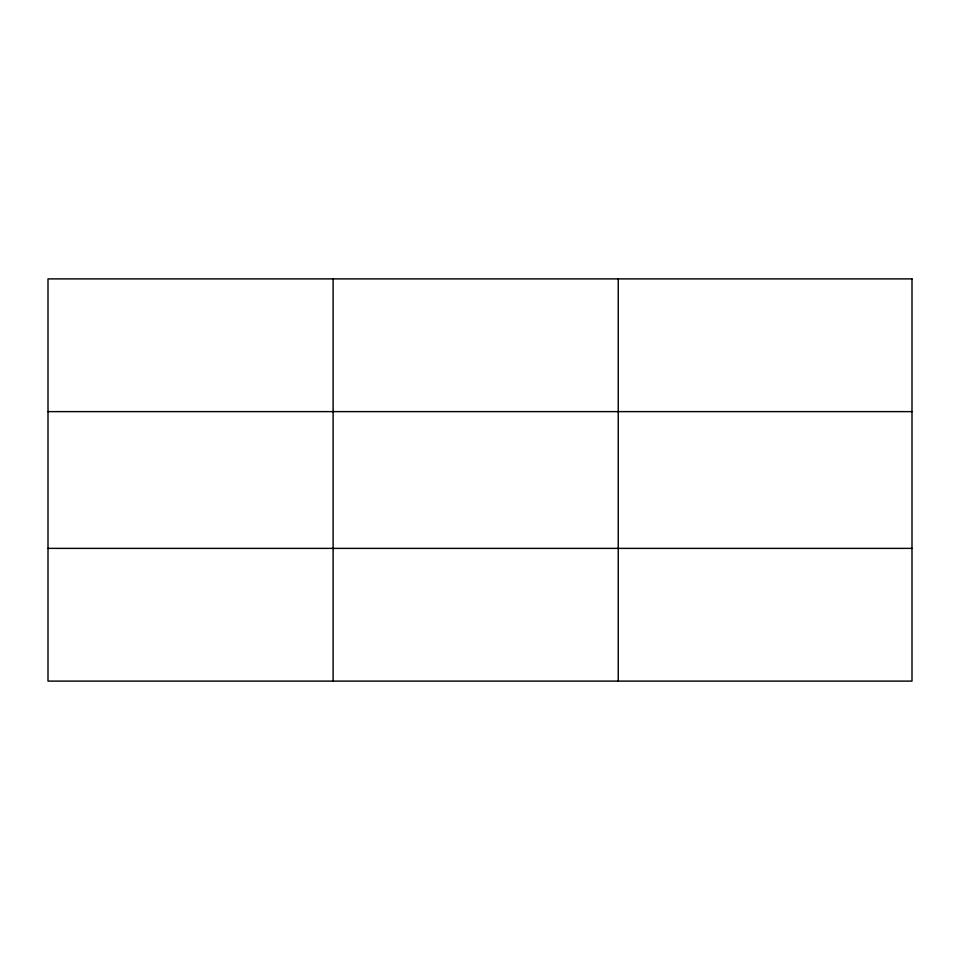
<?xml version="1.0" encoding="UTF-8"?>
<svg xmlns="http://www.w3.org/2000/svg" width="960" height="960" viewBox="0 0 960 960"><rect width="100%" height="100%" fill="white"/><g stroke="black" fill="none" stroke-linecap="round" stroke-linejoin="round"><path stroke-width="1.44" d="M333.12 278.892L333.12 681.108M618.24 278.892L618.24 681.108M48 411.624L912 411.624M48 548.376L912 548.376M912 278.892L912 681.108L48 681.108L48 278.892L912 278.892"/></g></svg>
